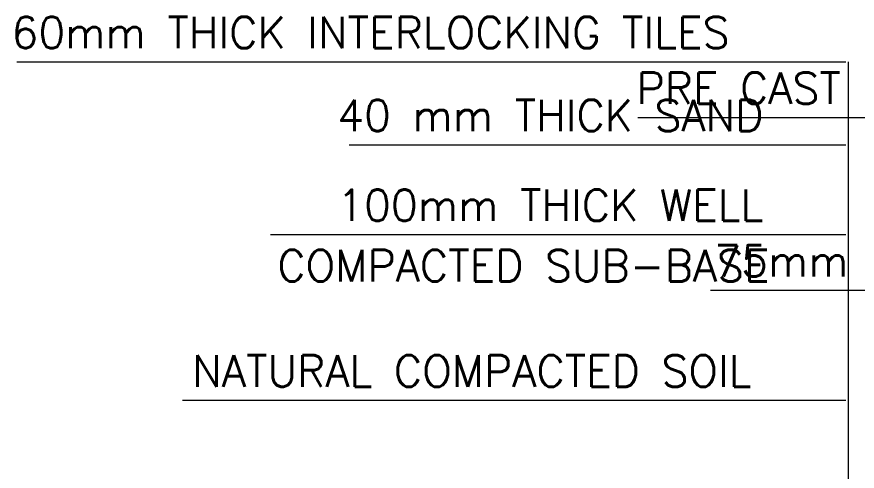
# Model space of a CAD drawing. Header units: centimetres. Extents: x 7997 to 116674, y 1017 to 13844.
# Drawn here: x 18464.3 to 18892.8, y 10943.9 to 11175.7 of the extents above; entities that cross this region are included whole.
import ezdxf

# ---------------------------------------------------------------- set-up
doc = ezdxf.new("R2010")
doc.units = ezdxf.units.CM
doc.header["$LTSCALE"] = 200
doc.layers.add('TEXT', color=6, linetype='Continuous', lineweight=18)
doc.styles.add('ROMANS', font='romans.shx', dxfattribs={"width": 0.8})

msp = doc.modelspace()

# ---------------------------------------------------------------- linework, layer by layer
at = {"layer": 'TEXT', "color": 2}
for p, q in [((18464.3609, 11152.7639), (18886.9659, 11152.7639)), ((18888.4221, 10691.8455), (18888.4221, 11152.7639)), ((18780.949, 11124.3673), (19061.4742, 11124.3673)), ((18633.725, 11110.4784), (18886.9659, 11110.4784)), ((18593.6843, 11064.6691), (18886.9659, 11064.6691)), ((18817.9765, 11036.2725), (19060.018, 11036.2725)), ((18548.7828, 10980.0981), (18886.9659, 10980.0981))]:
    msp.add_line(p, q, dxfattribs=at)

# ---------------------------------------------------------------- texts
at = {"layer": 'TEXT', "style": 'ROMANS'}
for s, p in [('60mm THICK INTERLOCKING TILES', (18461.5239, 11159.719)), ('PRE CAST KERBSTONE', (18780.2559, 11131.3224)), ('40 mm THICK SAND', (18627.6191, 11117.4335)), ('100mm THICK WELL', (18627.6191, 11071.6242)), ('COMPACTED SUB-BASE', (18597.1429, 11040.7765)), ('75mm THICK P.C.C', (18819.875, 11043.2276)), ('NATURAL COMPACTED SOIL', (18553.7143, 10987.0533))]:
    msp.add_text(s, height=16, dxfattribs=at).set_placement(p)

doc.saveas('drawing.dxf')
